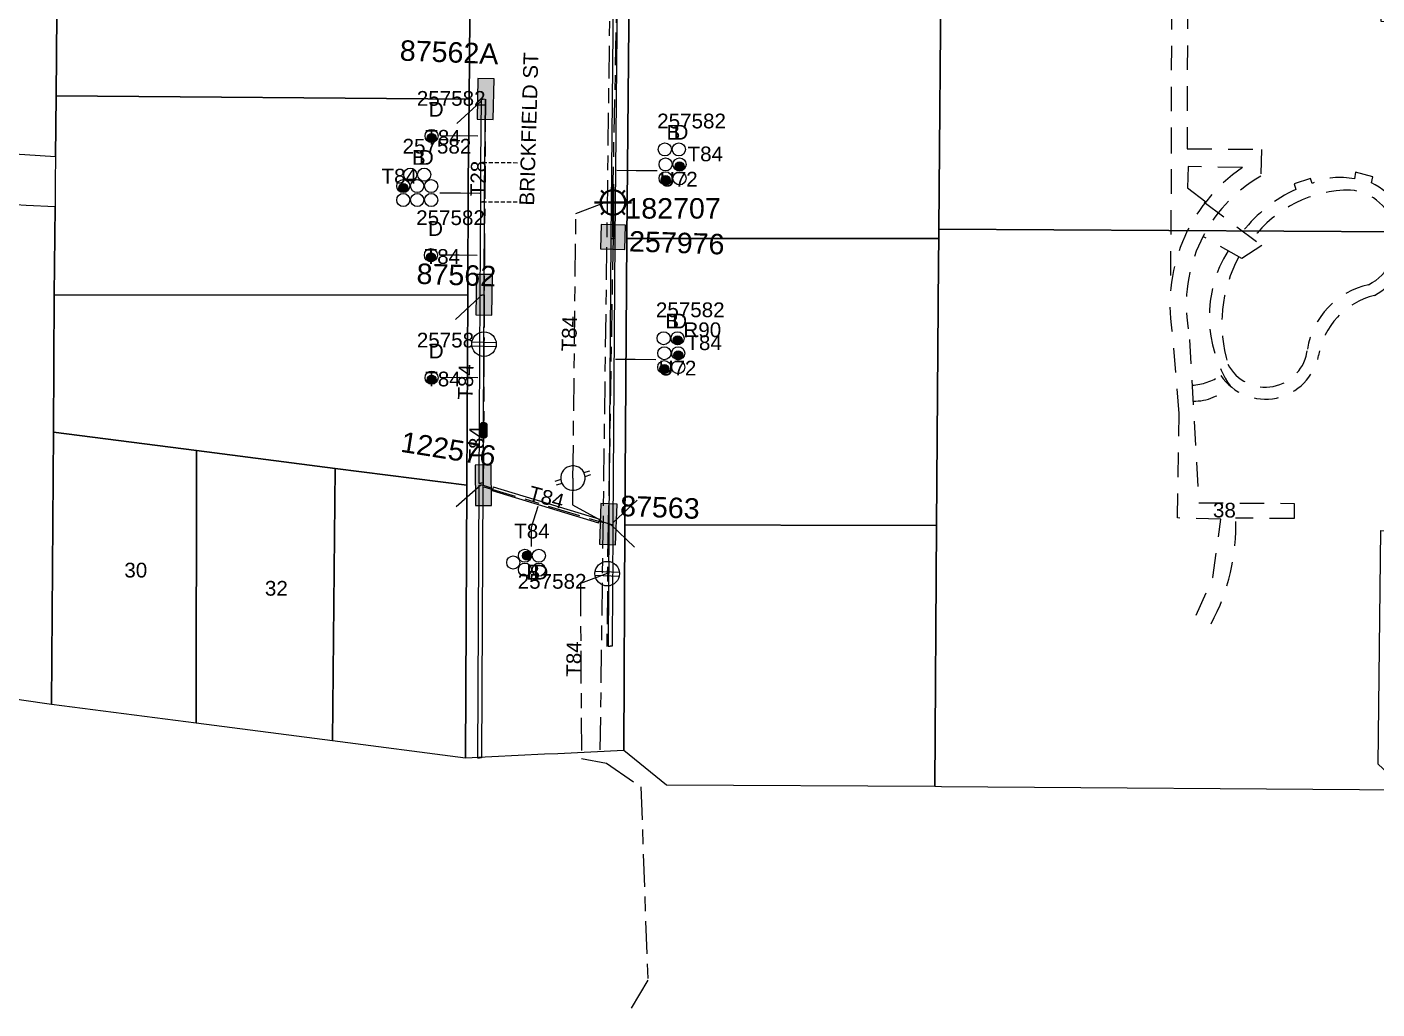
# Model space of a CAD drawing. Header units: metres. Extents: x 315403 to 316343, y 6257875 to 6258324.
# Drawn here: x 315794.6 to 315959.4, y 6257875 to 6257994.9 of the extents above; entities that cross this region are included whole.
import ezdxf
from ezdxf.enums import TextEntityAlignment as Align

# ---------------------------------------------------------------- set-up
doc = ezdxf.new("R2010")
doc.units = ezdxf.units.M
for name, pattern in [('Cable Exist UG', [8.2, 4, -1.2, 1.8, -1.2]), ('Dash', [5, 3, -2]), ('DASHED', [0.75, 0.5, -0.25])]:
    doc.linetypes.add(name, pattern=pattern)
doc.layers.get('0').update_dxf_attribs({"color": 6})
for name, color, linetype, lineweight in [('Cadastre Buildings_SP_EXT', 9, 'Continuous', 5), ('Cadastre Developer_SP_EXT', 9, 'Continuous', 5), ('Cadastre Land Parcels_SP_EXT', 9, 'Continuous', 5), ('Cadastre Roads_SP_EXT', 9, 'Continuous', 5)]:
    doc.layers.add(name, color=color, linetype=linetype, lineweight=lineweight)
for name, color, linetype in [('Duct_SP_EXT', 7, 'Continuous'), ('Equip_LV_EXT', 7, 'Continuous'), ('Equip_SP_SL_EXT', 7, 'Continuous'), ('Mains_HV_EXT', 7, 'Continuous'), ('Mains_LV_EXT', 7, 'Continuous'), ('Mains_LV_SL_EXT', 7, 'Continuous'), ('SupportsUG_SP_LV_EXT', 7, 'Continuous'), ('SupportsUG_SP_LV_SL_EXT', 7, 'Continuous'), ('Trench_SP_EXT', 7, 'Continuous')]:
    doc.layers.add(name, color=color, linetype=linetype)
doc.layers.add('UNKNOWN_FEATURES', color=1, linetype='DASHED', plot=False)
doc.styles.add('COLUMN_LABEL', font='arial.ttf')
doc.styles.add('iecARIAL', font='arial.ttf', dxfattribs={"height": 2})
doc.styles.add('POLE_LABEL', font='arial.ttf')
doc.styles.get("Standard").update_dxf_attribs({"font": 'arial.ttf'})

# ---------------------------------------------------------------- blocks, each defined once
blk = doc.blocks.new('COLUMN_EXT')
blk.add_hatch(color=256).paths.add_polyline_path([(-1.49, 1.48), (-1.49, -1.49), (1.48, -1.49), (1.48, 1.48)])
blk.add_lwpolyline([(-1.49, -1.49), (1.48, -1.49), (1.48, 1.48), (-1.49, 1.48)], close=True)
for tag, height, style, flags, p in [('ASSET_NUM', 2.5, 'COLUMN_LABEL', 8, (2, 2)), ('STRUCTURE_PLANT_NUMBER', 0.2, 'POLE_LABEL', 9, (1.81, 0.03)), ('STREET_CODE', 0.2, 'COLUMN_LABEL', 9, (1.81, -0.2))]:
    blk.add_attdef(tag, text='', height=height, dxfattribs=dict(style=style, flags=flags)).set_placement(p, align=Align.MIDDLE_LEFT)
at = {"flags": 9}
for tag, p in [('COLUMN_TYPE', (1.81, -0.4)), ('OWNED_BY', (1.81, -0.6)), ('STATE', (1.81, -0.8)), ('USAGE', (1.81, -1)), ('STREETNAME', (1.81, -1.6)), ('LEGEND', (1.81, -1.2)), ('LOCATION', (1.81, -1.4)), ('SUBURB', (1.81, -1.8)), ('NOTES', (1.81, -2))]:
    blk.add_attdef(tag, text='', height=0.2, dxfattribs=at).set_placement(p, align=Align.MIDDLE_LEFT)
at = {"flags": 1}
blk.add_attdef('Z', (1.81, -2.35), '', height=0.2, dxfattribs=at)
blk = doc.blocks.new('PILLAR_EXT')
blk.add_hatch(color=256).paths.add_polyline_path([(-2.475, 0.99), (-2.475, -0.99), (2.475, -0.99), (2.475, 0.99)])
blk.add_lwpolyline([(-2.475, -0.99), (2.475, -0.99), (2.475, 0.99), (-2.475, 0.99)], close=True)
at = {"style": 'iecARIAL', "flags": 8}
blk.add_attdef('ASSET_NUM', (1.5, 3.5), '', height=2.5, dxfattribs=at)
for tag, p, flags in [('OWNED_BY', (0, -0.2), 9), ('STATE', (0, -0.4), 9), ('SUPPORT_TYPE', (0, -0.6), 9), ('STREETNAME', (0, -1.8), 9), ('USAGE', (0, -0.8), 9), ('LEGEND', (0, -1), 9), ('LOCATION', (0, -1.2), 9), ('NOTES', (0, -1.4), 9), ('PARENT', (0, -1.6), 9), ('SUBURB', (0, -2), 1)]:
    blk.add_attdef(tag, p, '', height=0.2, dxfattribs=dict(flags=flags))
blk = doc.blocks.new('DUCT_EXT')
blk.add_circle((0, 0.8), 0.8)
at = {"flags": 1}
blk.add_attdef('Z', (0, 0), '', height=0.2, dxfattribs=at)
at = {"flags": 9}
for tag, p in [('DUCT_CODE', (0, 0)), ('XSECT_TYPE', (0, -0.2)), ('STATE', (0, -0.6)), ('FB_REFERENCE', (0, -0.4)), ('NOTES', (0, -0.8))]:
    blk.add_attdef(tag, text='', height=0.2, dxfattribs=at).set_placement(p, align=Align.MIDDLE_LEFT)
blk = doc.blocks.new('SL_LANTERN_EXT')
at = {"lineweight": 40}
for p, q in [((-1.46, 5.68), (-1.06, 5.28)), ((0, 1.97), (0, 6.47)), ((1.46, 5.68), (1.06, 5.28)), ((-2.25, 4.22), (2.25, 4.22)), ((-1.46, 2.76), (-1.06, 3.16)), ((0, 0), (0, 2.72)), ((1.46, 2.76), (1.06, 3.16))]:
    blk.add_line(p, q, dxfattribs=at)
blk.add_circle((0, 4.22), 1.5, dxfattribs=at)
at = {"style": 'iecARIAL', "flags": 8}
blk.add_attdef('ASSET_NUM', (1.5, 1.5), '', height=2.5, dxfattribs=at)
for tag, p, height, flags in [('OPERATING_VOLTAGE', (0.98, -1.65), 0.2, 9), ('CONSTRUCTED_VOLTAGE', (0.98, -0.65), 0.2, 9), ('CONTROL_TYPE', (0.98, -0.85), 0.2, 9), ('LANTERN_PURPOSE', (0.98, -1.05), 0.2, 9), ('LANTERN_TYPE', (0.98, -1.25), 0.2, 9), ('NO_PHASES', (0.98, -1.45), 0.2, 9), ('LNUMBER', (2.18, -3.25), 2.5, 8), ('ORIENTATION', (0.98, -1.85), 0.2, 9), ('OWNED_BY', (0.98, -2.05), 0.2, 9), ('STATE', (0.98, -2.25), 0.2, 9), ('USAGE', (0.98, -2.45), 0.2, 9), ('CEXIST', (0.98, -2.65), 0.2, 9), ('CNEW', (0.98, -2.85), 0.2, 9), ('CNUMBER', (0.98, -3.05), 0.2, 9), ('CREMOVE', (0.98, -3.25), 0.2, 9), ('CREPLACE', (0.98, -3.45), 0.2, 9), ('LKINGHEIGHT', (0.98, -3.65), 0.2, 9), ('LBRACKET', (0.98, -3.85), 0.2, 9), ('LBRACKETVOCAB', (0.98, -4.05), 0.2, 9), ('LCATEGORY', (0.98, -4.25), 0.2, 9), ('LCHARGE1', (0.98, -4.45), 0.2, 9), ('LCHARGE1PERCENT', (0.98, -4.65), 0.2, 9), ('LCHARGE2', (0.98, -4.85), 0.2, 9), ('LCHARGE2PERCENT', (0.98, -5.05), 0.2, 9), ('LCHARGE3', (0.98, -5.25), 0.2, 9), ('LCHARGE3PERCENT', (0.98, -5.45), 0.2, 9), ('LEXIST', (0.98, -5.65), 0.2, 9), ('LLAMP', (0.98, -5.85), 0.2, 9), ('LLAMPVOCAB', (0.98, -6.05), 0.2, 9), ('LMAST', (0.98, -6.25), 0.2, 9), ('LMASTVOCAB', (0.98, -6.45), 0.2, 9), ('LNEW', (0.98, -6.65), 0.2, 9), ('LANTNUMBER', (0.98, -6.85), 0.2, 9), ('LOUTREACH', (0.98, -7.25), 0.2, 9), ('LOUTREACHVOCAB', (0.98, -7.45), 0.2, 9), ('LRATECODE', (0.98, -7.65), 0.2, 9), ('LREMOVE', (0.98, -7.85), 0.2, 9), ('LREPLACE', (0.98, -8.05), 0.2, 9), ('LTYPE', (0.98, -8.25), 0.2, 9), ('STREETNAME', (0.98, -9.25), 0.2, 9), ('SUBURB', (0.98, -9.45), 0.2, 1), ('LTYPEVOCAB', (0.98, -8.45), 0.2, 9), ('LEGEND', (0.98, -8.65), 0.2, 9), ('LOCATION', (0.98, -8.85), 0.2, 9), ('NOTES', (0.98, -9.05), 0.2, 9)]:
    blk.add_attdef(tag, p, '', height=height, dxfattribs=dict(flags=flags))
blk = doc.blocks.new('LV_STJ_EXT')
h = blk.add_hatch(color=256)
edge = h.paths.add_edge_path()
edge.add_ellipse((-0.59, 0.13), major_axis=(0.226, 0.226), ratio=1, start_angle=45, end_angle=135)
edge.add_line((-0.91, 0.13), (-0.91, -0.13))
edge.add_ellipse((-0.59, -0.13), major_axis=(0.226, 0.226), ratio=1, start_angle=135, end_angle=225)
edge.add_line((-0.59, -0.45), (0.59, -0.45))
edge.add_ellipse((0.59, -0.13), major_axis=(-0.226, 0.226), ratio=1, start_angle=135, end_angle=225)
edge.add_line((0.91, -0.13), (0.91, 0.13))
edge.add_ellipse((0.59, 0.13), major_axis=(-0.226, 0.226), ratio=1, start_angle=225, end_angle=315)
edge.add_line((0.59, 0.45), (-0.59, 0.45))
blk.add_lwpolyline([(-0.91, 0.13), (-0.91, -0.13, 0.414214), (-0.59, -0.45), (0.59, -0.45, 0.414214), (0.91, -0.13), (0.91, 0.13, 0.414214), (0.59, 0.45), (-0.59, 0.45, 0.414214)], format="xyb", close=True)
at = {"flags": 1}
blk.add_attdef('Z', (0, 0), '', height=0.2, dxfattribs=at)
at = {"flags": 9}
for tag, p in [('ORIENTATION', (0, 0)), ('USAGE', (0, -0.2)), ('LEGEND', (0, -0.4)), ('NOTES', (0, -0.6))]:
    blk.add_attdef(tag, text='', height=0.2, dxfattribs=at).set_placement(p, align=Align.MIDDLE_LEFT)
blk = doc.blocks.new('LV_UG_LINKS_OPEN_EXT')
for p, q in [((-0.25, 1.47), (-0.25, 2.22)), ((0.25, 1.47), (0.25, 2.22)), ((-0.25, -1.47), (-0.25, -2.22)), ((0.25, -1.47), (0.25, -2.22))]:
    blk.add_line(p, q)
at = {"flags": 9}
for tag, p in [('ACTUAL_STATUS', (0, 0)), ('CONSTRUCTED_VOLTAGE', (0, -0.2)), ('OPERATING_VOLTAGE', (0, -0.6)), ('ORIENTATION', (0, -0.8)), ('STATE', (0, -1)), ('SWITCH_TYPE', (0, -1.2)), ('NO_PHASES', (0, -0.4)), ('USAGE', (0, -1.4)), ('NOTES', (0, -1.6))]:
    blk.add_attdef(tag, text='', height=0.2, dxfattribs=at).set_placement(p, align=Align.MIDDLE_LEFT)
at = {"flags": 1}
blk.add_attdef('Z', (0, 0), '', height=0.2, dxfattribs=at)
blk.add_wipeout([(-0.25, 1.47), (-0.43, 1.43), (-0.61, 1.36), (-0.77, 1.28), (-0.93, 1.17), (-1.07, 1.05), (-1.19, 0.9), (-1.29, 0.75), (-1.38, 0.58), (-1.44, 0.4), (-1.48, 0.22), (-1.49, 0.03), (-1.49, -0.16), (-1.45, -0.34), (-1.4, -0.52), (-1.32, -0.69), (-1.23, -0.85), (-1.11, -1), (-0.98, -1.13), (-0.83, -1.24), (-0.66, -1.34), (-0.49, -1.41), (-0.31, -1.46), (-0.13, -1.49), (0.06, -1.49), (0.25, -1.47), (0.43, -1.43), (0.61, -1.36), (0.77, -1.28), (0.93, -1.17), (1.07, -1.05), (1.19, -0.9), (1.29, -0.75), (1.38, -0.58), (1.44, -0.4), (1.48, -0.22), (1.49, -0.03), (1.49, 0.16), (1.45, 0.34), (1.4, 0.52), (1.32, 0.69), (1.23, 0.85), (1.11, 1), (0.98, 1.13), (0.83, 1.24), (0.66, 1.34), (0.49, 1.41), (0.31, 1.46), (0.13, 1.49), (-0.06, 1.49)])
blk.add_lwpolyline([(0, -1.49, 1), (0, 1.49, 1)], format="xyb", close=True)
blk = doc.blocks.new('LV_UG_LINKS_CLOSED_EXT')
blk.add_wipeout([(-1.06, 1.06), (-1.18, 0.92), (-1.29, 0.76), (-1.37, 0.59), (-1.43, 0.42), (-1.48, 0.23), (-1.49, 0.05), (-1.49, -0.14), (-1.46, -0.33), (-1.41, -0.51), (-1.33, -0.68), (-1.24, -0.84), (-1.12, -0.99), (-0.99, -1.12), (-0.84, -1.24), (-0.68, -1.33), (-0.51, -1.41), (-0.33, -1.46), (-0.14, -1.49), (0.05, -1.49), (0.23, -1.48), (0.42, -1.43), (0.59, -1.37), (0.76, -1.29), (0.92, -1.18), (1.06, -1.06), (1.18, -0.92), (1.29, -0.76), (1.37, -0.59), (1.43, -0.42), (1.48, -0.23), (1.49, -0.05), (1.49, 0.14), (1.46, 0.33), (1.41, 0.51), (1.33, 0.68), (1.24, 0.84), (1.12, 0.99), (0.99, 1.12), (0.84, 1.24), (0.68, 1.33), (0.51, 1.41), (0.33, 1.46), (0.14, 1.49), (-0.05, 1.49), (-0.23, 1.48), (-0.42, 1.43), (-0.59, 1.37), (-0.76, 1.29), (-0.92, 1.18)])
for p, q in [((-0.25, -1.48), (-0.25, 1.48)), ((0.25, -1.48), (0.25, 1.48))]:
    blk.add_line(p, q)
blk.add_circle((0, 0), 1.5)
at = {"flags": 9}
for tag, p in [('ACTUAL_STATUS', (0, 0)), ('CONSTRUCTED_VOLTAGE', (0, -0.2)), ('OPERATING_VOLTAGE', (0, -0.6)), ('ORIENTATION', (0, -0.8)), ('STATE', (0, -1)), ('SWITCH_TYPE', (0, -1.2)), ('NO_PHASES', (0, -0.4)), ('USAGE', (0, -1.4)), ('NOTES', (0, -1.6))]:
    blk.add_attdef(tag, text='', height=0.2, dxfattribs=at).set_placement(p, align=Align.MIDDLE_LEFT)
at = {"flags": 1}
blk.add_attdef('Z', (0, 0), '', height=0.2, dxfattribs=at)
blk = doc.blocks.new('CABLE_LARGE_EXT')
h = blk.add_hatch(color=256)
edge = h.paths.add_edge_path()
edge.add_arc((0, 0.55), 0.55, 0, 360)
blk.add_circle((0, 0.55), 0.55)
at = {"flags": 1}
blk.add_attdef('Z', (0, 0), '', height=0.2, dxfattribs=at)
at = {"flags": 9}
for tag, p in [('COND_CODE', (0, 0)), ('STATE', (0, -0.4)), ('XSECT_SIZE', (0, -0.6)), ('FB_REFERENCE', (0, -0.2)), ('NOTES', (0, -0.8))]:
    blk.add_attdef(tag, text='', height=0.2, dxfattribs=at).set_placement(p, align=Align.MIDDLE_LEFT)

msp = doc.modelspace()

# ---------------------------------------------------------------- linework, layer by layer
at = {"layer": 'Cadastre Buildings_SP_EXT', "linetype": 'Continuous'}
for points in [[(315811.08, 6258006.1), (315798.37, 6258006.22), (315798.28, 6257996.5), (315798.17, 6257986.5), (315848.59, 6257986.07), (315848.67, 6257996.08), (315848.72, 6258005.87), (315836.19, 6258005.89), (315823.44, 6258006.03), (315811.08, 6258006.1)], [(315906.2, 6258004.26), (315868.16, 6258003.91), (315867.84, 6257969.06), (315905.9, 6257969.08), (315905.93, 6257970.18), (315906.2, 6258004.26)], [(315848.59, 6257986.07), (315798.17, 6257986.5), (315798.1, 6257979.06), (315798.07, 6257975.99), (315798.04, 6257972.91), (315797.94, 6257962.18), (315848.43, 6257962.16), (315848.48, 6257975.97), (315848.59, 6257986.07)], [(315905.9, 6257969.08), (315867.84, 6257969.06), (315867.59, 6257934.1), (315905.64, 6257933.99), (315905.88, 6257966.17), (315905.9, 6257969.08)], [(315848.43, 6257962.16), (315797.94, 6257962.18), (315797.85, 6257945.39), (315815.29, 6257943.15), (315832.22, 6257940.97), (315848.32, 6257938.94), (315848.43, 6257962.16)], [(315848.32, 6257938.94), (315832.22, 6257940.97), (315831.89, 6257907.74), (315848.15, 6257905.65), (315848.32, 6257938.94)], [(315905.64, 6257933.99), (315867.59, 6257934.1), (315867.45, 6257906.56), (315872.69, 6257902.35), (315905.42, 6257902.16), (315905.64, 6257933.99)]]:
    msp.add_lwpolyline(points, close=True, dxfattribs=at)
at = {"layer": 'Cadastre Developer_SP_EXT', "linetype": 'Dash'}
for points in [[(315934.4, 6258035.47), (315934.42, 6258025.76), (315931.87, 6258025.84), (315931.91, 6258022.71), (315934.44, 6258022.6), (315934.26, 6257982.46), (315934.28, 6257977.53), (315934.17, 6257963.05)], [(315936.4, 6258035.44), (315936.31, 6258025.67), (315938.91, 6258025.64), (315939.03, 6258022.65), (315936.31, 6258022.65), (315936.23, 6257980.03), (315945.32, 6257979.95), (315945.22, 6257976.68)], [(315942.98, 6257977.73), (315936.36, 6257977.86), (315936.27, 6257975.23), (315938.49, 6257973.53)], [(315951.48, 6257975.79), (315951.27, 6257976.39), (315949.28, 6257975.73), (315949.51, 6257975.06)], [(315958.71, 6257975.85), (315958.88, 6257976.6), (315956.79, 6257977.16), (315956.64, 6257976.33)], [(315938.32, 6257973.51), (315945.34, 6257968.19), (315942.89, 6257966.6), (315938.16, 6257969.31)], [(315935.24, 6257947.7), (315934.5, 6257957.03)], [(315936.53, 6257956.74), (315937.64, 6257936.78), (315949.27, 6257936.71), (315949.29, 6257934.86), (315942.14, 6257934.9)], [(315940.33, 6257934.78), (315935.06, 6257934.93), (315935.24, 6257947.7)], [(315937.32, 6257923.04), (315939.36, 6257927.66), (315940.33, 6257934.78)]]:
    msp.add_lwpolyline(points, dxfattribs=at)
for points in [[(315934.5, 6257957.03, -0.299072), (315942.98, 6257977.73)], [(315945.22, 6257976.68, 0.312343), (315936.36, 6257958.04)], [(315956.64, 6257976.33, 0.158294), (315951.48, 6257975.79)], [(315949.51, 6257975.06, 0.119078), (315943.03, 6257969.93)], [(315956.17, 6257974.98, 0.234869), (315944.21, 6257969.04)], [(315958.38, 6257963.42, 0.751657), (315956.17, 6257974.98)], [(315959.08, 6257962.1, 0.618373), (315958.71, 6257975.85)], [(315941.22, 6257967.56, 0.292156), (315941.46, 6257951.06)], [(315942.52, 6257966.81, 0.199865), (315941.2, 6257953.72)], [(315950.91, 6257955.54, -0.308661), (315958.38, 6257963.42)], [(315952.27, 6257954.76, -0.302806), (315959.08, 6257962.1)], [(315940.34, 6257952.31, 0.663379), (315952.27, 6257954.76)], [(315941.2, 6257953.72, 0.747566), (315950.91, 6257955.54)], [(315936.84, 6257951.13, 0.124934), (315940.34, 6257952.31)], [(315936.95, 6257949.2, 0.210356), (315941.48, 6257951.08)], [(315942.14, 6257934.9, -0.136136), (315939.15, 6257922.02)]]:
    msp.add_lwpolyline(points, format="xyb", dxfattribs=at)
at = {"layer": 'Cadastre Land Parcels_SP_EXT', "linetype": 'Continuous'}
for points in [[(315960.31, 6258038.78), (315930.25, 6258039.14), (315906.47, 6258039.44), (315906.2, 6258004.26), (315905.93, 6257970.18), (315990.15, 6257969.71), (316005.13, 6257969.71), (316019.86, 6257969.69), (316019.85, 6257994.91), (316007.87, 6257995.06), (315995.38, 6257995.22), (315989.97, 6257995.22), (315983.14, 6257995.32), (315959.92, 6257995.55), (315960.31, 6258038.78)], [(315990.15, 6257969.71), (315905.93, 6257970.18), (315905.9, 6257969.08), (315905.88, 6257966.17), (315905.64, 6257933.99), (315905.42, 6257902.16), (315906.26, 6257902.15), (315962.91, 6257901.72), (315959.54, 6257904.88), (315959.87, 6257933.38), (315974.9, 6257933.31), (315990.04, 6257933.22), (315990.15, 6257969.71)], [(315815.26, 6257909.92), (315815.29, 6257943.15), (315797.85, 6257945.39), (315797.61, 6257912.17), (315815.26, 6257909.92)], [(315831.89, 6257907.74), (315832.22, 6257940.97), (315815.29, 6257943.15), (315815.26, 6257909.92), (315831.89, 6257907.74)]]:
    msp.add_lwpolyline(points, close=True, dxfattribs=at)
at = {"layer": 'Cadastre Roads_SP_EXT', "linetype": 'Continuous'}
for points in [[(315798.37, 6258006.22), (315798.62, 6258040.12), (315795.92, 6258040.03), (315792.12, 6258039.9), (315791.7, 6257979.47), (315794.36, 6257979.3), (315798.1, 6257979.06), (315798.17, 6257986.5), (315798.28, 6257996.5), (315798.37, 6258006.22)], [(315868.36, 6258033.14), (315858.66, 6258036.22), (315857.12, 6258036.71), (315848.95, 6258039.3), (315848.72, 6258005.87), (315848.67, 6257996.08), (315848.59, 6257986.07), (315848.48, 6257975.97), (315848.43, 6257962.16), (315848.32, 6257938.94), (315848.15, 6257905.65), (315857.79, 6257906.11), (315859.42, 6257906.18), (315867.45, 6257906.56), (315867.59, 6257934.1), (315867.84, 6257969.06), (315868.16, 6258003.91), (315868.36, 6258033.14)], [(315798.04, 6257972.91), (315794.5, 6257973.11), (315791.98, 6257973.25), (315791.34, 6257913.12), (315793.96, 6257912.72), (315797.61, 6257912.17), (315797.85, 6257945.39), (315797.94, 6257962.18), (315798.04, 6257972.91)]]:
    msp.add_lwpolyline(points, close=True, dxfattribs=at)
at = {"layer": 'Duct_SP_EXT'}
for p, q in [((315866.22, 6258003.92), (315865.9, 6257969.08)), ((315866.7, 6258003.92), (315866.38, 6257969.07)), ((315850.05, 6257986.06), (315849.99, 6257978.34)), ((315850.05, 6257986.06), (315850.29, 6257986.06)), ((315850.53, 6257986.05), (315850.29, 6257986.06)), ((315850.53, 6257986.05), (315850.47, 6257978.34)), ((315849.99, 6257978.34), (315849.96, 6257973.54)), ((315849.99, 6257978.34), (315850.23, 6257978.34)), ((315849.99, 6257978.34), (315850.23, 6257978.34)), ((315850.47, 6257978.34), (315850.23, 6257978.34)), ((315850.47, 6257978.34), (315850.23, 6257978.34)), ((315850.47, 6257978.34), (315850.44, 6257973.54)), ((315849.96, 6257973.54), (315849.89, 6257962.16)), ((315849.96, 6257973.54), (315850.2, 6257973.54)), ((315849.96, 6257973.54), (315850.2, 6257973.54)), ((315850.44, 6257973.54), (315850.2, 6257973.54)), ((315850.44, 6257973.54), (315850.2, 6257973.54)), ((315850.44, 6257973.54), (315850.37, 6257962.15)), ((315865.9, 6257969.08), (315865.65, 6257934.12)), ((315865.9, 6257969.08), (315866.14, 6257969.08)), ((315865.9, 6257969.08), (315866.14, 6257969.08)), ((315866.38, 6257969.07), (315866.13, 6257934.11)), ((315866.38, 6257969.07), (315866.14, 6257969.08)), ((315866.38, 6257969.07), (315866.14, 6257969.08)), ((315849.89, 6257962.16), (315850.13, 6257962.16)), ((315849.89, 6257962.16), (315850.13, 6257962.16)), ((315850.37, 6257962.15), (315850.13, 6257962.16)), ((315850.37, 6257962.16), (315850.13, 6257962.16)), ((315849.78, 6257938.93), (315849.6, 6257905.64)), ((315849.78, 6257938.93), (315850.02, 6257938.93)), ((315849.79, 6257939.18), (315850.03, 6257939.18)), ((315850.26, 6257938.93), (315850.02, 6257938.93)), ((315850.27, 6257939.17), (315850.03, 6257939.18)), ((315850.26, 6257938.93), (315850.08, 6257905.64)), ((315851.4, 6257938.27), (315851.47, 6257938.5)), ((315851.54, 6257938.73), (315851.47, 6257938.5)), ((315864.39, 6257934.32), (315864.46, 6257934.55)), ((315864.53, 6257934.78), (315864.46, 6257934.55)), ((315865.65, 6257934.12), (315865.89, 6257934.12)), ((315865.65, 6257934.12), (315865.89, 6257934.12)), ((315866.13, 6257934.11), (315865.89, 6257934.12)), ((315866.13, 6257934.11), (315865.89, 6257934.12)), ((315865.57, 6257919.29), (315865.81, 6257919.28)), ((315866.05, 6257919.28), (315865.81, 6257919.28)), ((315849.6, 6257905.64), (315849.84, 6257905.64)), ((315850.08, 6257905.64), (315849.84, 6257905.64))]:
    msp.add_line(p, q, dxfattribs=at)
for points in [[(315845.23, 6257981.61), (315847.47, 6257981.63), (315849.66, 6257981.59)], [(315871.52, 6257977.33), (315868.99, 6257977.33), (315866.62, 6257977.35)], [(315845, 6257974.64), (315847.53, 6257974.62), (315849.9, 6257974.6)], [(315845.16, 6257967.05), (315847.39, 6257967.07), (315849.58, 6257967.02)], [(315871.37, 6257954.26), (315868.84, 6257954.27), (315866.47, 6257954.28)], [(315845.23, 6257952.09), (315847.47, 6257952.12), (315849.66, 6257952.07)], [(315856.21, 6257931.45), (315856.2, 6257933.82), (315857.02, 6257936.38)]]:
    msp.add_lwpolyline(points, dxfattribs=at)
at = {"layer": 'Mains_LV_EXT', "linetype": 'Cable Exist UG'}
for points in [[(315850.59, 6257986.09), (315850.42, 6257962.19)], [(315850.32, 6257938.93), (315850.4, 6257945.65)]]:
    msp.add_lwpolyline(points, dxfattribs=at)
at = {"layer": 'Mains_LV_SL_EXT', "linetype": 'Cable Exist UG'}
msp.add_lwpolyline([(315866.15, 6257969.24), (315865.57, 6257934.17)], dxfattribs=at)
at = {"layer": 'Trench_SP_EXT', "linetype": 'Cable Exist UG'}
for points in [[(315847.07, 6257983.09), (315850.29, 6257986.06)], [(315846.91, 6257959.17), (315850.13, 6257962.16)], [(315850.02, 6257938.93), (315846.73, 6257936.06)], [(315851.21, 6257938.61), (315850.23, 6257938.94)], [(315869.11, 6257937.09), (315865.89, 6257934.12), (315869.07, 6257931.09)], [(315865.89, 6257934.12), (315864.41, 6257934.57)]]:
    msp.add_lwpolyline(points, dxfattribs=at)
at = {"layer": 'UNKNOWN_FEATURES'}
for points in [[(315850.23, 6257978.34), (315854.53, 6257978.32)], [(315850.2, 6257973.54), (315854.5, 6257973.52)]]:
    msp.add_lwpolyline(points, dxfattribs=at)

# ---------------------------------------------------------------- block references
at = {"layer": 'Duct_SP_EXT'}
for name, p, rotation in [('DUCT_EXT', (315844, 6257980.78), 359.9999076857245), ('CABLE_LARGE_EXT', (315844, 6257980.78), 359.9999076857245), ('DUCT_EXT', (315843.92, 6257966.22), 359.9999076857245), ('CABLE_LARGE_EXT', (315843.92, 6257966.22), 359.9999076857245), ('DUCT_EXT', (315844, 6257951.26), 359.9999076857245), ('CABLE_LARGE_EXT', (315844, 6257951.26), 359.9999076857245), ('DUCT_EXT', (315854.77, 6257929.49), 89.99990778577597), ('DUCT_EXT', (315856.2, 6257930.32), 89.99990778577597), ('CABLE_LARGE_EXT', (315856.2, 6257930.32), 89.99990778577597), ('DUCT_EXT', (315857.9, 6257930.32), 89.99990778577597), ('DUCT_EXT', (315856.2, 6257928.62), 89.99990778577597), ('DUCT_EXT', (315857.9, 6257928.62), 89.99990778577597)]:
    msp.add_blockref(name, p, dxfattribs=dict(at, rotation=rotation))
for name, p in [('DUCT_EXT', (315872.48, 6257979.14)), ('DUCT_EXT', (315874.18, 6257979.14)), ('DUCT_EXT', (315872.57, 6257977.31)), ('DUCT_EXT', (315874.27, 6257977.31)), ('CABLE_LARGE_EXT', (315874.27, 6257977.31)), ('DUCT_EXT', (315840.55, 6257974.66)), ('DUCT_EXT', (315841.4, 6257976.06)), ('DUCT_EXT', (315842.25, 6257974.66)), ('DUCT_EXT', (315843.1, 6257976.06)), ('DUCT_EXT', (315843.95, 6257974.66)), ('DUCT_EXT', (315872.57, 6257975.61)), ('CABLE_LARGE_EXT', (315872.58, 6257975.65)), ('DUCT_EXT', (315874.27, 6257975.61)), ('DUCT_EXT', (315840.55, 6257972.96)), ('CABLE_LARGE_EXT', (315840.55, 6257974.66)), ('DUCT_EXT', (315842.25, 6257972.96)), ('DUCT_EXT', (315843.95, 6257972.96)), ('DUCT_EXT', (315872.33, 6257956.08)), ('DUCT_EXT', (315874.03, 6257956.08)), ('CABLE_LARGE_EXT', (315874.03, 6257956.08)), ('DUCT_EXT', (315872.41, 6257954.25)), ('DUCT_EXT', (315874.11, 6257954.25)), ('CABLE_LARGE_EXT', (315874.11, 6257954.25)), ('DUCT_EXT', (315872.41, 6257952.55)), ('CABLE_LARGE_EXT', (315872.42, 6257952.58)), ('DUCT_EXT', (315874.11, 6257952.55))]:
    msp.add_blockref(name, p, dxfattribs=at)
at = {"layer": 'Equip_LV_EXT', "rotation": 269.340913395295}
msp.add_blockref('LV_STJ_EXT', (315850.35, 6257945.64), dxfattribs=at)
at = {"layer": 'Equip_SP_SL_EXT'}
ref = msp.add_blockref('SL_LANTERN_EXT', (315866.15, 6257969.24), dxfattribs=at)
ref.add_attrib('ASSET_NUM', '182707', dxfattribs={"layer": '0', "height": 2.5, "style": 'iecARIAL'}).set_placement((315867.65, 6257970.74), align=Align.BOTTOM_LEFT)
at = {"layer": 'SupportsUG_SP_LV_EXT'}
ref = msp.add_blockref('PILLAR_EXT', (315850.59, 6257986.09), dxfattribs=dict(at, rotation=268.9347610399523))
ref.add_attrib('ASSET_NUM', '87562A', dxfattribs={"layer": '0', "height": 2.5, "rotation": 357.8475, "style": 'iecARIAL'}).set_placement((315852.09, 6257989.59), align=Align.BOTTOM_RIGHT)
ref = msp.add_blockref('PILLAR_EXT', (315850.42, 6257962.19), dxfattribs=dict(at, rotation=269.1814823051673))
ref.add_attrib('ASSET_NUM', '87562', dxfattribs={"layer": '0', "height": 2.5, "rotation": 357.9904, "style": 'iecARIAL'}).set_placement((315851.93, 6257965.69), align=Align.TOP_RIGHT)
ref = msp.add_blockref('PILLAR_EXT', (315850.32, 6257938.93), dxfattribs=dict(at, rotation=90.61364709987309))
ref.add_attrib('ASSET_NUM', '122576', dxfattribs={"layer": '0', "height": 2.5, "rotation": 350.9578, "style": 'iecARIAL'}).set_placement((315851.82, 6257942.43), align=Align.MIDDLE_RIGHT)
ref = msp.add_blockref('PILLAR_EXT', (315865.57, 6257934.17), dxfattribs=dict(at, rotation=87.97139419029622))
ref.add_attrib('ASSET_NUM', '87563', dxfattribs={"layer": '0', "height": 2.5, "rotation": 357.8597, "style": 'iecARIAL'}).set_placement((315867.07, 6257937.67), align=Align.TOP_LEFT)
at = {"layer": 'SupportsUG_SP_LV_SL_EXT'}
ref = msp.add_blockref('COLUMN_EXT', (315866.15, 6257969.24), dxfattribs=dict(at, rotation=88.44458457252885))
ref.add_attrib('ASSET_NUM', '257976', dxfattribs={"layer": '0', "height": 2.5, "rotation": 358.0639, "style": 'COLUMN_LABEL'}).set_placement((315868.15, 6257969.99), align=Align.TOP_LEFT)

# ---------------------------------------------------------------- texts
at = {"layer": 'Cadastre Land Parcels_SP_EXT'}
msp.add_text('38', height=1.8, rotation=359.5803, dxfattribs=at).set_placement((315939.37, 6257935))
for s, p in [('30', (315806.5, 6257927.66)), ('32', (315823.66, 6257925.44))]:
    msp.add_text(s, height=1.8, dxfattribs=at).set_placement(p)
at = {"layer": 'Cadastre Roads_SP_EXT'}
msp.add_text('BRICKFIELD ST', height=1.8, rotation=88.3777, dxfattribs=at).set_placement((315856.51, 6257973.06))
at = {"layer": 'Duct_SP_EXT'}
for s, p in [('257582', (315842.2, 6257985.27)), ('D', (315843.66, 6257983.94)), ('257582', (315871.54, 6257982.51)), ('B', (315872.68, 6257981.14)), ('D', (315873.53, 6257981.14)), ('257582', (315840.46, 6257979.43)), ('T84', (315843.23, 6257980.52)), ('B', (315841.6, 6257978.06)), ('D', (315842.45, 6257978.06)), ('T84', (315875.25, 6257978.49)), ('T84', (315837.89, 6257975.77)), ('U72', (315871.87, 6257975.4)), ('257582', (315842.12, 6257970.7)), ('D', (315843.58, 6257969.38)), ('T84', (315843.15, 6257965.96)), ('257582', (315871.38, 6257959.45)), ('B', (315872.53, 6257958.08)), ('D', (315873.38, 6257958.08)), ('R90', (315874.74, 6257957.01)), ('257582', (315842.2, 6257955.75)), ('T84', (315875.1, 6257955.43)), ('D', (315843.66, 6257954.42)), ('U72', (315871.71, 6257952.33)), ('T84', (315843.23, 6257951)), ('T84', (315854.09, 6257932.43)), ('B', (315855.58, 6257927.41)), ('D', (315856.43, 6257927.41)), ('257582', (315854.52, 6257926.29))]:
    msp.add_text(s, height=1.8, dxfattribs=at).set_placement(p)
at = {"layer": 'Mains_LV_EXT'}
for s, rotation, p in [('T28', 88.5215, (315850.51, 6257974.19)), ('T84', 88.399, (315861.65, 6257955.24)), ('T84', 88.2399, (315849, 6257949.35)), ('T84', 89.3409, (315850.35, 6257941.8)), ('T84', 89.2742, (315862.23, 6257915.53))]:
    msp.add_text(s, height=1.8, rotation=rotation, dxfattribs=at).set_placement(p)

# ---------------------------------------------------------------- next in the draw order: block references
at = {"layer": 'Equip_LV_EXT'}
for name, p, rotation in [('LV_UG_LINKS_CLOSED_EXT', (315850.4, 6257956.16), 268.5930335501703), ('LV_UG_LINKS_OPEN_EXT', (315861.26, 6257939.81), 106.9802006479567), ('LV_UG_LINKS_CLOSED_EXT', (315865.44, 6257928.13), 267.579135621018)]:
    msp.add_blockref(name, p, dxfattribs=dict(at, rotation=rotation))

# ---------------------------------------------------------------- next in the draw order: linework, layer by layer
at = {"layer": 'Duct_SP_EXT'}
for p, q in [((315849.89, 6257962.16), (315849.79, 6257939.18)), ((315850.37, 6257962.16), (315850.27, 6257939.17)), ((315851.4, 6257938.27), (315864.39, 6257934.32)), ((315851.54, 6257938.73), (315864.53, 6257934.78)), ((315865.65, 6257934.12), (315865.57, 6257919.29)), ((315866.13, 6257934.11), (315866.05, 6257919.28))]:
    msp.add_line(p, q, dxfattribs=at)
at = {"layer": 'Mains_HV_EXT', "linetype": 'Cable Exist UG'}
msp.add_lwpolyline([(315864.6, 6257906.61), (315866.24, 6258032.27), (315865.41, 6258054.29), (315804.44, 6258054.69)], dxfattribs=at)
at = {"layer": 'Mains_LV_EXT', "linetype": 'Cable Exist UG'}
for points in [[(315861.26, 6257939.81), (315861.63, 6257972.12), (315866.12, 6257973.82), (315866.63, 6257998.04)], [(315850.42, 6257962.19), (315850.4, 6257956.16)], [(315850.4, 6257956.16), (315850.35, 6257945.64)], [(315850.39, 6257938.75), (315865.57, 6257934.17)], [(315861.26, 6257939.81), (315861.2, 6257936.53), (315865.57, 6257934.17)], [(315865.57, 6257934.17), (315865.44, 6257928.13)], [(315865.44, 6257928.13), (315862.16, 6257926.92), (315862.29, 6257905.55), (315865.37, 6257905), (315869.55, 6257902.08), (315870.39, 6257878.5), (315868.29, 6257874.96)]]:
    msp.add_lwpolyline(points, dxfattribs=at)
at = {"layer": 'Mains_LV_SL_EXT', "linetype": 'Cable Exist UG'}
msp.add_lwpolyline([(315865.57, 6257934.17), (315865.39, 6257919.23)], dxfattribs=at)

# ---------------------------------------------------------------- next in the draw order: texts
at = {"layer": 'Mains_LV_EXT'}
msp.add_text('T84', height=1.8, rotation=344.9816, dxfattribs=at).set_placement((315855.7, 6257937.15))

doc.saveas('drawing.dxf')
